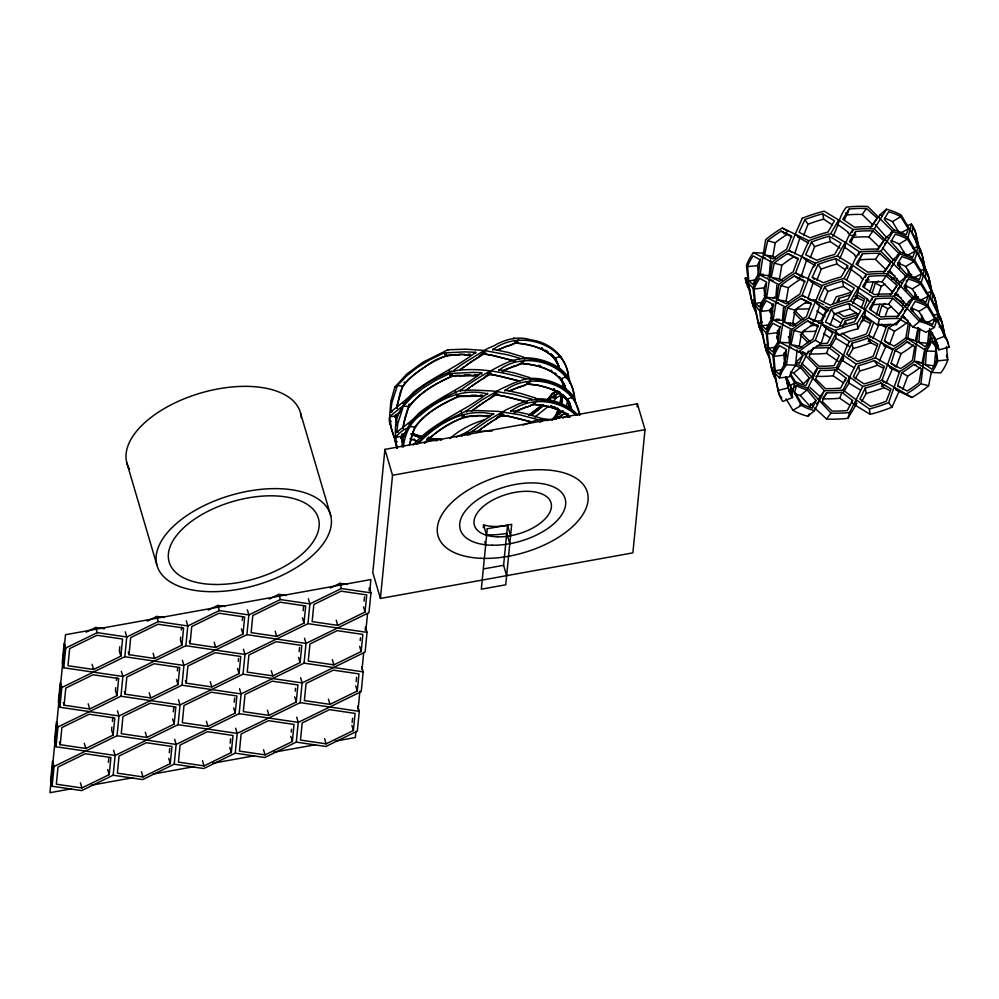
<?xml version="1.0" encoding="UTF-8"?>
<svg xmlns="http://www.w3.org/2000/svg" width="999" height="999" viewBox="0 0 999 999"><rect width="100%" height="100%" fill="white"/><g stroke="black" fill="none" stroke-linecap="round" stroke-linejoin="round"><path stroke-width="1.5" d="M847.614 268.456L847.651 265.647L835.876 258.691A88.274 45.592 -16.4 0 0 818.069 264.485L812.262 277.185L814.335 279.308M774.55 376.498A88.274 45.604 -16.4 0 1 771.615 367.982L768.231 350.649L766.27 333.029A88.274 45.604 -16.4 0 1 773.214 319.905L778.858 284.615A88.274 45.604 -16.4 0 1 795.491 272.927L808.466 278.983L802.122 295.367A88.274 45.604 -16.4 0 0 785.439 307.055L779.844 342.345A88.274 45.604 -16.4 0 0 772.851 355.482L774.874 373.351L778.246 390.422A88.274 45.604 -16.4 0 0 782.816 401.461L792.457 397.577L792.494 395.854M389.785 417.132C389.847 414.173 389.635 420.005 389.722 416.059M395.904 416.009C396.178 412.15 395.454 419.18 395.941 415.759M395.804 437.574C396.091 433.678 395.379 440.634 395.829 437.375M401.823 437.013L402.01 434.927L401.81 436.688A6.968 1.861 74.8 0 0 401.785 437.112L401.81 436.688A3.159 0.674 77.4 0 1 401.848 436.288L401.835 435.264M781.605 397.152L781.543 398.401A88.274 45.592 -16.4 0 1 777.871 389.697L774.7 375.412L772.502 371.466A88.274 45.592 -16.4 0 0 775.187 378.596M899.637 268.144L899.962 262.612M906.243 290.584L906.568 285.065M912.924 311.638L913.086 308.878M919.854 328.559L918.855 342.357L925.224 346.79A77.76 40.172 -16.4 0 0 930.206 337.387L929.607 330.519M926.46 350.999L925.461 364.797L931.83 369.23A77.76 40.172 -16.4 0 0 936.812 359.827L935.389 346.104L931.443 341.596A77.76 40.172 -16.4 0 1 926.46 350.999L935.751 351.336L934.265 365.771L925.461 364.797M767.869 277.397A77.772 40.172 -16.4 0 1 769.205 275.512L770.591 259.952M774.188 367.332L771.64 367.982L774.824 373.089L779.482 377.909L789.497 376.835A77.772 40.172 -16.4 0 1 795.616 365.272L797.015 349.725M392.157 411.813L390.646 412L391.883 402.747L397.377 385.626L406.006 376.486L416.883 367.807L429.645 359.89L443.856 352.984L464.323 351.885L475.661 352.31L475.724 353.134M398.176 432.255L396.665 432.442L397.902 423.189L403.384 406.069L412.2 396.765L423.339 387.937L435.664 380.332L449.875 373.426L473.813 372.377L481.668 372.752L481.78 374.188M898.213 265.884L898.426 263.049M904.819 288.324L905.032 285.489M911.425 310.764L911.637 307.929M918.456 327.547L914.285 361.301A77.772 40.172 -16.4 0 1 899.612 371.603L888.635 402.634A77.772 40.172 -16.4 0 1 869.355 408.928M930.294 329.97L931.193 338.424A77.772 40.172 -16.4 0 1 925.062 349.987L920.891 383.741A77.772 40.172 -16.4 0 1 906.218 394.056L882.042 380.194A77.772 40.172 -16.4 0 1 862.749 386.476L849.699 412.475L847.814 418.369A88.274 45.604 -16.4 0 1 826.548 419.031M758.516 274.151L760.014 259.715L753.159 255.919A88.274 45.592 -16.4 0 0 747.589 266.283L748.75 280.944L752.971 284.515A88.274 45.592 -16.4 0 1 758.516 274.151L763.174 274.325M786.313 377.46L791.433 389.011L791.245 394.63A77.76 40.172 -16.4 0 1 787.999 386.975L785.826 377.797M568.693 415.072L568.481 417.27M929.02 330.344L927.659 343.331L918.855 342.357M562.637 395.067L561.251 404.008M917.894 248.039L916.245 242.432M924.5 270.479L922.851 264.872M779.457 377.922A88.274 45.604 -16.4 0 1 786.425 364.797L792.07 329.495A88.274 45.604 -16.4 0 1 808.703 317.807L822.065 285.614L808.466 278.983L813.061 283.004L821.69 287.987M568.468 379.058C568.081 358.004 550.836 342.22 530.606 339.847C518.581 336.026 506.568 338.948 495.729 344.742C492.132 347.577 482.092 348.539 484.652 354.046M832.829 236.313C838.448 226.736 838.973 215.796 846.465 207.13A88.274 45.604 -16.4 0 1 867.694 206.468L893.031 231.668A88.274 45.604 -16.4 0 1 907.941 237.662L916.945 252.972L914.547 260.102L923.551 275.412L921.153 282.542L930.156 297.852L937.861 313.798A88.274 45.604 -16.4 0 1 942.444 324.837L944.342 333.466M839.435 258.753C845.054 249.188 845.579 238.237 853.071 229.57A88.274 45.604 -16.4 0 1 874.3 228.908L899.637 254.108A88.274 45.604 -16.4 0 1 914.547 260.102M846.69 279.832C851.585 270.567 852.671 260.327 859.677 252.01A88.274 45.604 -16.4 0 1 880.906 251.348M852.646 303.634C858.041 293.993 858.953 283.179 866.283 274.45A88.274 45.604 -16.4 0 1 887.512 273.788L900.586 285.976L894.13 296.228A88.274 45.604 -16.4 0 0 872.876 296.89L843.955 278.484A88.274 45.604 -16.4 0 0 822.052 285.614M52.123 786.238L54.058 766.495L52.535 761.313L50.599 781.056L52.123 786.238L81.668 790.596L113.162 775.212L142.707 779.57L174.201 764.185L203.759 768.543L235.252 753.159L264.797 757.517L296.291 742.12L325.836 746.478L357.33 731.093L359.278 711.35L357.754 706.168M56.006 746.753L57.954 727.01L56.431 721.827L54.483 741.57L56.006 746.753L115.11 755.469L178.097 724.687L237.188 733.403L300.175 702.634L359.278 711.35M59.89 707.255L61.838 687.512L60.315 682.329L58.367 702.085L59.89 707.255L118.993 715.971L181.98 685.202L241.084 693.918L304.071 663.149L363.161 671.865L361.226 691.608L298.239 722.377L239.136 713.661L176.149 744.442L117.045 735.726L54.058 766.495M63.774 667.769L65.722 648.026L64.198 642.844L62.25 662.587L63.774 667.769L122.877 676.485L185.864 645.716L244.967 654.432L307.954 623.651L367.045 632.367L365.11 652.11L302.123 682.891L243.019 674.175L180.032 704.944L120.941 696.228L57.954 727.01M60.215 744.692L61.888 727.584L89.186 714.248L114.798 718.031L113.112 735.139L85.814 748.476L60.215 744.692L59.441 742.107M64.098 705.207L65.784 688.099L93.069 674.762L118.681 678.533L116.995 695.654L89.698 708.978L64.098 705.207L63.337 702.622M108.404 762.324L108.816 758.041M111.863 727.11L111.588 729.957L113.112 735.139M112.425 721.403L112.85 717.132M115.747 687.612L115.472 690.471L116.995 695.654M116.458 680.494L116.733 677.634M119.78 646.703L119.356 650.973L120.879 656.156L93.594 669.492L67.982 665.721L69.668 648.601L96.953 635.277L122.565 639.048L120.879 656.156M109.216 774.625L110.901 757.517L85.302 753.745L58.004 767.082L56.319 784.19L81.93 787.961L109.216 774.625L107.692 769.455M113.162 775.212L115.11 755.469L113.586 750.286M117.045 735.726L118.993 715.971L117.47 710.801M120.941 696.228L122.877 676.485L121.354 671.303M61.838 687.512L124.825 656.743L126.761 637L125.237 631.818M125.137 694.18L126.823 677.072L154.108 663.736L179.72 667.507L178.034 684.615L150.749 697.951L125.137 694.18L124.376 691.583M129.021 654.682L130.707 637.574L158.004 624.238L183.604 628.021L181.918 645.129L154.633 658.466L129.021 654.682L128.259 652.097M169.306 752.722L169.718 748.438M173.327 711.8L173.751 707.529M177.36 670.891L177.635 668.031M180.682 637.1L180.394 639.947L181.918 645.129M181.381 629.969L181.668 627.122M170.267 763.598L171.953 746.49L146.341 742.719L119.043 756.043L117.37 773.164L142.969 776.935L170.267 763.598L168.744 758.416M174.151 724.113L175.836 707.005L150.225 703.221L122.939 716.558L121.254 733.666L146.853 737.449L174.151 724.113L172.627 718.93M174.201 764.185L176.149 744.442L174.625 739.26M178.097 724.687L180.032 704.944L178.509 699.775M181.98 685.202L183.916 665.459L182.392 660.277M185.864 645.716L187.812 625.961L186.289 620.791M186.176 683.154L187.862 666.033L215.16 652.709L240.759 656.48L239.086 673.588L211.788 686.925L186.176 683.154L185.414 680.556M190.072 643.656L191.746 626.548L219.043 613.211L244.655 616.995L242.969 634.103L215.672 647.439L190.072 643.656L189.31 641.071M230.207 743.119L230.619 738.835M234.228 702.197L234.653 697.926M238.262 661.288L238.536 658.428M242.282 620.367L242.57 617.519M231.306 752.572L232.992 735.464L207.38 731.68L180.095 745.017L178.409 762.125L204.021 765.908L231.306 752.572L229.782 747.389M235.19 713.086L236.875 695.966L211.264 692.195L183.978 705.531L182.293 722.639L207.904 726.41L235.19 713.086L233.666 707.904M235.252 753.159L237.188 733.403L235.664 728.234M239.136 713.661L241.084 693.918L239.548 688.736M243.019 674.175L244.967 654.432L243.444 649.25M124.825 656.743L183.916 665.459L246.903 634.677L248.851 614.934L247.327 609.765M291.246 732.092L291.521 729.233M295.267 691.171L295.554 688.323M299.163 651.685L299.575 647.402M303.184 610.764L303.609 606.493M292.345 741.545L294.031 724.437L268.431 720.654L241.134 733.99L239.448 751.098L265.06 754.882L292.345 741.545L290.821 736.363M296.241 702.047L297.914 684.939L272.315 681.168L245.017 694.505L243.331 711.613L268.943 715.384L296.241 702.047L294.717 696.877M300.125 662.562L301.81 645.454L276.199 641.67L248.901 655.007L247.228 672.115L272.827 675.898L300.125 662.562L298.601 657.379M304.008 623.076L305.694 605.956L280.082 602.185L252.797 615.521L251.111 632.629L276.723 636.4L304.008 623.076L302.485 617.894M296.291 742.12L298.239 722.377L296.703 717.207M300.175 702.634L302.123 682.891L300.599 677.709M304.058 663.149L306.006 643.393L304.483 638.224M307.954 623.651L309.89 603.908L308.366 598.726M352.147 722.489L352.572 718.206M356.181 681.568L356.593 677.285M360.202 640.646L360.477 637.799M364.086 601.161L364.51 596.89M353.396 730.519L355.07 713.411L329.47 709.627L302.173 722.964L300.487 740.072L326.099 743.843L353.396 730.519L351.873 725.336M357.28 691.021L358.966 673.913L333.354 670.142L306.069 683.466L304.383 700.586L329.982 704.357L357.28 691.021L355.756 685.851M361.163 651.535L362.849 634.427L337.237 630.644L309.952 643.98L308.266 661.088L333.878 664.872L361.163 651.535L359.64 646.353M365.047 612.05L366.733 594.929L341.134 591.158L313.836 604.495L312.15 621.603L337.762 625.374L365.047 612.05L363.524 606.868M365.222 630.232L365.522 627.197L367.045 632.367M369.118 590.734L369.418 587.699L370.941 592.882L368.993 612.624L306.006 643.406L246.903 634.677M355.956 731.318L355.344 737.512L335.402 741.121M358.092 709.64L359.915 691.058M362.05 669.38L363.723 652.347M366.021 629.108L367.545 613.623M369.83 590.397L370.891 579.557L65.497 634.727L49.95 792.694L71.441 788.81M384.915 449.388L372.789 572.577L380.407 598.463L632.879 552.859L645.004 429.657L637.387 403.771L384.915 449.388L392.532 475.274L380.407 598.463M389.71 415.721L390.809 401.448L394.855 387.063L406.705 374.138L422.902 362.212L447.952 349.775L465.821 349.175L482.917 350.349L484.353 350.524L483.941 353.946L488.811 354.72M483.304 527.647L483.566 524.925A39.935 20.629 -16.4 0 0 507.529 525.374L510.576 535.739M506.643 575.661L503.596 565.309L507.529 525.374M637.087 406.843L637.387 403.771M776.872 285.214L775.823 297.952L766.633 297.465A88.274 45.604 -16.4 0 0 759.64 310.589L761.625 328.209L765.034 345.542A88.274 45.604 -16.4 0 0 767.944 354.058M783.478 307.655L782.429 320.392L773.238 319.905L792.07 329.495M790.084 330.095L789.035 342.832L779.844 342.345L798.676 351.935L806.405 353.958A77.772 40.172 -16.4 0 1 821.066 343.656L826.273 327.884L821.665 323.863L808.728 317.807L810.639 318.943M838.086 225.662L838.648 219.955L824.138 211.164A88.274 45.604 -16.4 0 0 802.234 218.294M830.331 347.252L835.813 338.211L836.375 332.505M844.679 248.102L845.254 242.395L830.743 233.604A88.274 45.604 -16.4 0 0 808.84 240.734L782.304 228.034A88.274 45.604 -16.4 0 0 765.634 239.735L760.027 275.025A88.274 45.604 -16.4 0 0 753.034 288.149L755.057 306.031L758.441 323.089A88.274 45.604 -16.4 0 0 759.989 328.858M836.937 369.692C843.256 361.163 843.631 350.537 849.55 341.596A77.772 40.172 -16.4 0 0 868.818 335.314L893.006 349.163A77.772 40.172 -16.4 0 0 907.679 338.861L910.101 323.464M851.285 270.542L851.847 264.835L837.349 256.044A88.274 45.604 -16.4 0 0 815.446 263.174L788.91 250.474A88.274 45.604 -16.4 0 0 772.239 262.175L766.633 297.465L785.464 307.055M854.507 368.019L842.419 360.651L842.981 354.945L829.882 345.142L835.726 333.791M857.891 292.982L858.453 287.275L850.561 300.924A88.274 45.604 -16.4 0 0 828.658 308.054L825.224 306.343M847.814 418.369L855.631 405.532L856.193 399.837L843.094 390.022A77.772 40.172 -16.4 0 1 824.362 390.609L801.285 365.734A77.772 40.172 -16.4 0 1 795.329 363.873M396.953 408.004L397.415 404.533M567.732 414.048L567.32 417.132M403.009 428.059L404.745 418.506L407.742 409.115M567.769 413.661L567.382 416.745M402.16 446.99C402.073 430.519 413.211 418.057 425.911 409.203C436.663 400.836 449.338 395.442 461.426 389.573C469.867 383.229 478.758 377.51 487.924 372.29C501.398 365.372 515.696 355.806 531.368 359.365C551.098 361.151 572.077 373.201 573.751 394.905M562.549 395.941L562.1 399.5M561.675 393.993L559.752 404.145M908.016 274.563L908.528 270.242M914.447 298.451L915.134 292.682M921.053 320.891L921.74 315.122M906.63 225.974L911.438 224.038L907.941 237.662M562 394.48L560.839 399.413M896.303 282.792L896.902 278.584M902.909 305.232L903.496 301.024M403.309 447.09C404.882 434.677 409.765 422.515 420.454 415.234C438.848 398.738 463.836 387.487 487.749 394.018M397.327 405.119L400.025 393.494M397.44 404.345L402.447 386.863M403.459 424.787L408.466 407.305M775.386 257.954L772.864 256.431L775.224 242.832A77.76 40.172 -16.4 0 1 787.15 234.453L791.82 237.075M781.992 280.407L779.47 278.871L781.83 265.272A77.76 40.172 -16.4 0 1 793.755 256.893L798.426 259.515M788.598 302.847L786.076 301.311L788.436 287.712A77.76 40.172 -16.4 0 1 800.361 279.333L805.032 281.955M795.204 325.287L792.682 323.751L795.042 310.152A77.76 40.172 -16.4 0 1 806.967 301.773L811.638 304.395M801.81 347.727L799.287 346.191L801.648 332.592A77.76 40.172 -16.4 0 1 813.573 324.213L818.243 326.835M409.503 445.03L412.063 434.378M918.056 327.722L915.409 340.871L917.994 342.108M924.924 348.701L922.015 363.311L924.599 364.548M931.53 371.141L928.62 385.751A88.274 45.604 -16.4 0 1 911.962 397.465L899.025 391.396L894.417 387.375M409.602 444.455L414.473 427.747M567.882 399.975L566.233 407.105M845.366 380.906L845.891 378.009L835.289 369.88A77.76 40.172 -16.4 0 1 820.067 370.354L817.981 373.339M851.972 403.346L852.497 400.449L841.895 392.32L839.759 398.239A88.274 45.592 -16.4 0 1 822.477 398.776L826.673 392.782A77.76 40.172 -16.4 0 0 841.882 392.32M884.477 340.834L893.905 346.154A77.76 40.172 -16.4 0 0 905.831 337.774L908.203 324.176L900.474 319.543A77.76 40.172 -16.4 0 1 888.536 327.922L884.477 340.834L886.15 342.108M764.61 254.882L767.657 240.684A88.274 45.592 -16.4 0 1 781.193 231.169L791.545 235.976L786.575 249.4A88.274 45.592 -16.4 0 0 773.026 258.903L764.61 254.882L772.864 256.431M771.216 277.322L774.262 263.124A88.274 45.592 -16.4 0 1 787.799 253.609L798.151 258.416L793.169 271.84A88.274 45.592 -16.4 0 0 779.632 281.343L771.216 277.322L779.47 278.871M800.374 279.333L794.417 276.049L804.757 280.856L799.774 294.28A88.274 45.592 -16.4 0 0 786.238 303.796L777.821 299.762L780.868 285.564A88.274 45.592 -16.4 0 1 794.405 276.049M784.427 322.202L787.474 308.004A88.274 45.592 -16.4 0 1 801.011 298.489L811.363 303.296L806.38 316.72A88.274 45.592 -16.4 0 0 792.844 326.236L784.427 322.202L792.682 323.751M791.033 344.655L794.08 330.444A88.274 45.592 -16.4 0 1 807.617 320.929L817.969 325.736L812.986 339.161A88.274 45.592 -16.4 0 0 799.45 348.676L791.033 344.655L799.287 346.191M395.716 442.082L397.24 441.72M389.685 416.945L395.866 415.796L400.099 411.75M406.118 432.192L401.885 436.238L395.691 437.412L395.741 436.501M575.811 402.959C569.293 384.815 543.806 379.495 525.936 378.746C501.91 371.728 475.774 366.72 450.999 371.428M395.816 416.271A3.159 0.674 77.4 0 1 395.841 415.846L395.816 414.772M391.221 421.278L389.398 422.09L389.248 417.832M395.791 415.821L395.804 414.398M568.943 401.473L568.781 400.924M492.632 350.075C517.969 329.033 566.858 342.932 568.868 379.021M498.651 370.517C523.863 349.588 572.552 363.211 574.825 399.088M504.67 390.959C528.271 371.428 574.687 381.68 579.682 414.91M510.676 411.401C529.557 396.528 557.991 399.163 575.899 415.022M796.428 385.614L794.779 391.933L801.797 403.846A77.76 40.172 -16.4 0 0 812.474 408.141L816.033 400.474L807.117 389.897A77.76 40.172 -16.4 0 1 796.415 385.614L794.367 386.863M878.521 281.031A77.76 40.172 -16.4 0 1 875.324 283.042L872.327 292.757M885.126 303.484A77.76 40.172 -16.4 0 1 881.93 305.482L878.933 315.197M909.602 342.707L907.08 341.983A77.76 40.172 -16.4 0 1 895.141 350.362L891.083 363.274L896.128 367.083L901.098 353.646A88.274 45.592 -16.4 0 0 913.623 344.967M916.208 365.147L913.673 364.423A77.76 40.172 -16.4 0 1 901.747 372.802L897.676 385.726L900.211 387.624M559.54 410.414L558.279 414.123A86.164 44.505 -16.4 0 1 554.395 419.018L558.279 414.123L559.677 409.965M794.667 253.883L799.849 238.112L795.254 234.103L802.259 218.294M803.196 277.41L801.273 276.323L806.455 260.564L801.86 256.543L808.865 240.734M890.384 324.288A77.772 40.172 -16.4 0 1 886.4 326.723L875.436 357.754A77.772 40.172 -16.4 0 1 856.143 364.036L843.094 390.022M873.188 281.843L869.779 292.395M879.794 304.283L876.385 314.835M893.006 349.163L882.042 380.194L883.728 382.48M852.122 232.517L853.071 229.57L838.648 219.955L830.743 233.604M858.728 254.957L859.677 252.01L845.254 242.395L837.349 256.044M865.334 277.397L866.283 274.45L851.847 264.835L843.955 278.484M871.94 299.837L872.876 296.89L857.167 323.364L857.929 328.783A77.772 40.172 -16.4 0 0 838.648 335.065L823.888 326.523M900.736 318.669L896.315 324.65A77.772 40.172 -16.4 0 0 877.597 325.224L879.482 319.33A88.274 45.604 -16.4 0 1 900.723 318.669L912.849 298.988L900.586 285.976L906.243 276.548L880.918 251.348L893.031 231.668L886.388 237.312L885.314 239.648M400.087 393.294C403.584 380.169 416.62 372.889 426.948 365.509C439.585 355.482 455.257 353.321 470.854 355.232M412.125 434.178C419.368 414.635 441.083 404.632 458.828 396.453M569.642 383.042C570.641 381.081 568.743 376.323 566.021 377.972M908.353 228.908L906.118 234.865A88.274 45.592 -16.4 0 0 894.005 229.982L884.24 219.231L888.623 211.763A88.274 45.592 -16.4 0 1 900.748 216.633L908.353 228.908L900.599 232.967M914.959 251.361L912.724 257.305A88.274 45.592 -16.4 0 0 900.599 252.435L890.833 241.671L895.229 234.203A88.274 45.592 -16.4 0 1 907.354 239.073L914.959 251.361L907.204 255.407M928.171 296.241L925.936 302.185A88.274 45.592 -16.4 0 0 913.81 297.315L904.045 286.551L908.441 279.083A88.274 45.592 -16.4 0 1 920.566 283.953L928.171 296.241L920.416 300.299M920.404 319.755L910.651 308.991L915.047 301.523A88.274 45.592 -16.4 0 1 927.172 306.393L934.777 318.681L932.542 324.625A88.274 45.592 -16.4 0 0 920.416 319.755M558.266 409.128L555.906 415.359L551.685 420.167A86.126 44.48 -16.4 0 0 555.906 415.359L556.568 413.748M921.565 273.801L919.33 279.745A88.274 45.592 -16.4 0 0 907.204 274.875L897.439 264.111L901.835 256.643A88.274 45.592 -16.4 0 1 913.96 261.513L921.565 273.801L913.973 277.772M401.099 437.674L401.386 437.025M884.914 284.041A88.274 45.592 -16.4 0 1 881.28 286.326L878.021 295.317M891.508 306.493A88.274 45.592 -16.4 0 1 887.886 308.766L885.464 315.522M920.216 367.407A88.274 45.592 -16.4 0 1 907.704 376.086L902.734 389.523M907.017 322.527A88.274 45.592 -16.4 0 1 894.492 331.206L889.522 344.63M844.405 219.93L849.138 209.028A88.274 45.592 -16.4 0 1 866.42 208.479L877.197 218.182L871.79 226.723A88.274 45.592 -16.4 0 0 854.52 227.248L842.831 219.256L849.138 209.028M851.011 242.37L855.743 231.468A88.274 45.592 -16.4 0 1 873.026 230.919L883.79 240.622L878.396 249.163A88.274 45.592 -16.4 0 0 861.126 249.688L849.437 241.696L855.743 231.468M809.277 353.896A88.274 45.592 -16.4 0 0 826.548 353.359L828.683 347.427L839.285 355.569L834.053 365.659A77.76 40.172 -16.4 0 1 818.818 366.146L809.028 356.506L813.473 347.902A77.76 40.172 -16.4 0 0 828.671 347.44M857.617 264.81L862.349 253.908A88.274 45.592 -16.4 0 1 879.632 253.359L890.396 263.074L884.989 271.603A88.274 45.592 -16.4 0 0 867.731 272.128L856.043 264.136L862.349 253.908M815.883 376.336A88.274 45.592 -16.4 0 0 833.154 375.799L835.289 369.88M864.222 287.25L868.955 276.348A88.274 45.592 -16.4 0 1 886.225 275.799L897.002 285.514L891.595 294.043A88.274 45.592 -16.4 0 0 874.337 294.568L862.649 286.576L868.955 276.348M870.828 309.69L875.561 298.788A88.274 45.592 -16.4 0 1 892.831 298.251L903.608 307.954L898.201 316.483M395.03 417.382L395.367 416.583M401.049 437.824L401.074 437.15M758.453 275.961L757.554 265.384A77.76 40.172 -16.4 0 1 760.651 258.991M754.095 289.036L754.208 288.723A88.274 45.592 -16.4 0 1 759.752 278.359L766.62 282.155L765.122 296.591A88.274 45.592 -16.4 0 0 759.577 306.955L755.356 303.384L754.095 289.036L764.16 287.824M760.701 311.476L760.813 311.164A88.274 45.592 -16.4 0 1 766.358 300.799L773.226 304.595L771.727 319.031A88.274 45.592 -16.4 0 0 766.183 329.395L761.95 325.824L760.701 311.476L770.766 310.264A77.76 40.172 -16.4 0 1 773.863 303.883M767.307 333.916L767.419 333.604A88.274 45.592 -16.4 0 1 772.951 323.239L779.832 327.048L778.333 341.471A88.274 45.592 -16.4 0 0 772.776 351.835L768.556 348.264L767.307 333.916L777.372 332.704A77.76 40.172 -16.4 0 1 780.469 326.323M773.913 356.356L774.025 356.044A88.274 45.592 -16.4 0 1 779.557 345.679L786.425 349.488L784.939 363.923A88.274 45.592 -16.4 0 0 779.382 374.275L775.162 370.704L773.913 356.356L783.978 355.157A77.76 40.172 -16.4 0 1 785.951 350.736M867.532 298.888L863.698 309.091M873.663 322.615L868.83 335.302L870.516 337.587M798.651 351.935A88.274 45.604 -16.4 0 1 815.309 340.247L821.665 323.863L835.276 330.494L838.661 335.065M803.596 235.502L808.004 224.263A77.76 40.172 -16.4 0 1 823.676 219.156L832.242 224.912M830.019 325.274L834.427 314.036A77.76 40.172 -16.4 0 1 850.099 308.916L858.116 314.298M450.999 371.428C424.2 382.492 391.521 402.535 395.729 436.163M810.276 257.742L814.61 246.703L811.475 242.045A88.274 45.592 -16.4 0 1 829.257 236.239M816.882 280.182L821.215 269.156A77.76 40.172 -16.4 0 1 836.887 264.036L845.441 269.792M824.187 300.761L827.821 291.596A77.76 40.172 -16.4 0 1 843.493 286.476L851.51 291.858M902.559 315.322L912.811 327.073A77.772 40.172 -16.4 0 1 925.948 332.355L934.365 327.422L936.762 320.292L927.759 304.982L931.255 291.358L929.457 287.312M407.817 408.916C417.757 392.957 435.964 383.241 452.809 376.011M861.313 307.804L864.647 299.188L857.042 294.742M795.254 234.103L788.91 250.474L791.782 252.185M801.86 256.543L795.516 272.927L801.273 276.323M402.535 386.663L402.784 386.051L397.377 385.626M408.541 407.105L408.803 406.493A86.126 44.48 -16.4 0 1 452.16 376.099M414.56 427.547L414.822 426.935A86.139 44.493 -16.4 0 1 458.116 396.528L482.892 396.116M395.267 438.274L395.03 438.898L394.193 437.15M872.801 338.574L879.207 324.063L885.776 327.16M879.407 361.014L885.813 346.516L881.205 342.495M853.221 403.971L870.141 414.335A88.274 45.604 -16.4 0 0 892.007 407.205L899.025 391.396L895.678 389.785M878.708 217.208L879.782 214.872L886.425 209.228A88.274 45.604 -16.4 0 1 901.335 215.21L910.339 230.532M786.063 398.851L792.931 410.264A88.274 45.604 -16.4 0 0 807.829 416.271L814.497 410.614L824.375 390.609L818.281 399.225M891.92 262.1L892.994 259.752L899.637 254.108L887.524 273.788M898.526 284.54L899.6 282.193L906.243 276.548A88.274 45.604 -16.4 0 1 921.153 282.542M813.661 267.07L815.471 263.174M826.872 311.95L828.671 308.054M886.013 383.454L892.419 368.956L887.811 364.935L875.436 357.754M801.285 365.734L808.441 351.011M849.687 412.475A77.772 40.172 -16.4 0 1 830.968 413.062L807.891 388.174L817.769 368.169A77.772 40.172 -16.4 0 0 836.475 367.595L862.761 386.476M905.106 307.005L906.205 304.633L912.849 298.988A88.274 45.604 -16.4 0 1 927.759 304.982M811.475 242.045L805.656 254.745L816.845 260.277A88.274 45.592 -16.4 0 1 834.64 254.47L841.046 243.207L829.27 236.251L830.294 241.596L839.909 248.089M804.869 219.605L799.05 232.305L810.239 237.837A88.274 45.592 -16.4 0 1 828.034 232.03L834.44 220.767L822.664 213.811A88.274 45.592 -16.4 0 0 804.857 219.605L808.004 224.263M824.687 286.938L818.868 299.625L830.044 305.157A88.274 45.592 -16.4 0 1 847.851 299.363L854.257 288.099L842.482 281.131A88.274 45.592 -16.4 0 0 824.674 286.925L827.821 291.596M799.2 351.411L802.821 355.594L799.275 363.249A77.76 40.172 -16.4 0 1 796.353 362.35M831.293 309.378L825.474 322.065L836.65 327.61A88.274 45.592 -16.4 0 1 854.445 321.803L860.851 310.539L849.075 303.571A88.274 45.592 -16.4 0 0 831.28 309.365L834.427 314.036M794.842 365.534A77.76 40.172 -16.4 0 0 800.499 367.457L809.427 378.034L805.881 385.689A77.76 40.172 -16.4 0 1 795.179 381.406L790.446 373.501M836.812 302.51L838.81 298.339A77.76 40.172 -16.4 0 0 850.624 294.655M842.756 326.336L845.416 320.779A77.76 40.172 -16.4 0 0 857.229 317.108M852.01 343.219L846.69 354.233L857.379 361.451A77.76 40.172 -16.4 0 0 873.051 356.343L877.859 344.068L867.694 338.112A77.76 40.172 -16.4 0 1 852.01 343.219L853.034 348.564L848.551 356.493M858.616 365.659L853.296 376.673L863.985 383.891A77.76 40.172 -16.4 0 0 879.657 378.783L884.465 366.508L874.3 360.552A77.76 40.172 -16.4 0 1 858.616 365.659L859.639 371.004L855.156 378.933M865.221 388.099L859.902 399.113L870.591 406.331A77.76 40.172 -16.4 0 0 886.263 401.223L891.071 388.948L880.906 382.992A77.76 40.172 -16.4 0 1 865.221 388.099L866.245 393.444L861.762 401.373M833.054 303.471L836.338 296.703A77.772 40.172 -16.4 0 0 850.898 292.232M839.659 325.911L842.944 319.156A77.772 40.172 -16.4 0 0 857.504 314.673M857.929 328.783L864.497 315.422L865.059 309.715L850.561 300.924M797.989 307.38L795.816 311.626L803.646 319.355M804.595 329.82L802.422 334.066L810.251 341.795M870.416 227.285L877.197 218.182M877.022 249.725L883.79 240.622M883.615 272.165L890.396 263.074M890.221 294.605L897.002 285.514M896.827 317.045L903.608 307.954M845.891 378.009L840.659 388.099A77.76 40.172 -16.4 0 1 825.424 388.586L815.634 378.946L820.067 370.342M852.497 400.449L847.264 410.552A77.76 40.172 -16.4 0 1 832.03 411.026L822.227 401.386L826.673 392.782M896.315 324.65L898.363 320.679M836.488 367.582L842.981 354.945L856.155 364.036M563.099 385.227L563.811 383.154L562.512 386.026M568.031 407.055L569.817 403.109M847.651 265.647L841.233 276.923A88.274 45.592 -16.4 0 0 823.451 282.717L812.262 277.185M886.425 209.228L874.312 228.908M807.854 416.258L809.178 413.986M842.419 360.651L843.743 358.429M855.631 405.532L856.955 403.309M569.143 405.619L569.792 402.922M843.543 392.132L849.025 383.092L849.587 377.385L849.025 383.092L859.914 389.76M875.561 298.788L869.255 309.016L880.931 317.02A88.274 45.592 -16.4 0 1 898.213 316.483M810.863 378.072L817.769 368.169L802.072 351.898M847.015 214.935A77.76 40.172 -16.4 0 1 862.224 214.46L866.42 208.491M853.608 237.375A77.76 40.172 -16.4 0 1 868.83 236.913L873.026 230.931M811.375 350.899L813.473 347.902M879.632 253.371L875.436 259.353L885.251 268.981M814.647 372.115L816.745 369.131M866.82 282.255A77.76 40.172 -16.4 0 1 882.042 281.793L886.238 275.811M873.426 304.707A77.76 40.172 -16.4 0 1 888.648 304.233L892.844 298.251M441.009 439.972L441.845 439.697M513.261 338.761L513.911 337.862M519.28 359.203L519.917 358.304L508.191 354.945L484.353 350.524M525.299 379.645L525.936 378.746L512.899 383.404L500.387 389.21L482.392 399.687L465.996 411.101L443.344 422.09L428.221 432.517L416.221 444.13M531.318 400.087C546.515 398.663 565.259 403.559 576.885 415.06M537.337 420.529L537.974 419.63L547.952 420.479M390.447 415.921L400.974 407.367M556.493 391.133L552.26 393.681L546.952 400.149M830.981 413.049L826.573 419.018L814.572 407.879M396.453 436.363C399.637 432.792 403.658 428.946 408.279 428.009M556.206 396.066L554.445 398.226M513.736 343.668L515.734 343.057L518.593 339.485M523.089 358.092C538.236 356.443 563.473 365.322 568.931 379.395M519.755 364.111L521.753 363.499L524.612 359.927M529.108 378.534C544.243 376.885 569.492 385.764 574.949 399.837M509.19 391.034L527.772 383.941L530.619 380.369M535.127 398.976C549.7 397.652 567.37 403.896 577.996 415.097M536.638 400.811L533.791 404.383L531.793 404.995M541.146 419.418L541.858 418.519L552.859 419.967M390.746 411.888C397.39 406.531 407.03 399.575 413.636 392.07C433.166 376.91 456.118 367.57 475.661 352.31M396.665 432.442C404.17 426.098 412.3 420.991 418.706 413.324C438.311 397.565 461.863 388.336 481.668 372.752M413.186 445.03C433.391 421.765 463.861 412.075 487.687 393.194M559.777 392.095L550.686 397.652L548.763 399.95M561.588 394.767L556.231 398.002L552.822 401.885M557.692 417.582L555.894 419.093A86.126 44.48 -16.4 0 0 556.705 418.094L565.047 413.099M408.616 404.857L409.253 404.083M404.033 382.704L404.583 382.08M417.932 443.981C437.2 423.401 465.796 406.768 493.768 414.46M396.528 414.972L400.274 411.625M402.547 435.414L406.293 432.067M424.612 443.044C441.72 425.961 464.622 411.501 489.835 416.608M884.59 244.018L887.374 241.084M891.195 266.458L893.98 263.524M897.789 288.898L900.586 285.976M816.295 403.908L819.08 400.986M904.395 311.338L907.192 308.416L894.13 296.228M561.6 387.05L562.062 386.563L561.326 387.337M796.827 361.376L802.821 355.594M809.427 378.034L803.433 383.816L793.681 373.052A88.274 45.592 -16.4 0 1 790.371 372.028M816.033 400.474L810.039 406.268L800.286 395.492A88.274 45.592 -16.4 0 1 794.867 393.718M543.643 405.244L530.844 415.409M548.538 406.218L534.802 417.132M428.309 437.649L428.983 437.038M541.908 405.119L528.746 415.172M912.811 327.073L919.455 321.428A88.274 45.604 -16.4 0 1 934.365 327.422M890.571 232.792L893.993 229.995M897.177 255.232L900.599 252.435M904.919 276.735L907.204 274.875M793.681 373.052L800.511 367.457M906.155 280.944L908.441 279.083M908.116 301.973L913.798 297.315M800.286 395.492L807.117 389.897M456.443 437.038L467.12 432.03L493.706 413.636M476.623 432.23L480.207 429.545M465.047 391.009L468.169 388.661M459.478 370.229L463.948 366.92M471.503 411.113L474.188 409.103M460.364 369.543L472.827 360.826M466.383 389.985L469.967 387.362M472.402 410.427L483.091 402.872M478.421 430.869L481.993 428.246M469.068 387.999L477.085 382.43M475.087 408.441L476.873 407.155M481.106 428.883L489.11 423.314M465.734 365.646L468.406 363.786M471.753 386.076L474.425 384.228M477.772 406.518L480.444 404.67M483.778 426.96L486.451 425.112M568.019 414.922L564.672 417.058M469.293 363.174L474.575 359.69M475.312 383.616L478.846 381.268M481.331 404.058L484.852 401.71M487.35 424.5L490.871 422.152M556.905 390.859L552.26 393.681A86.164 44.505 -16.4 0 1 547.277 399.8M477.959 381.843L480.594 380.132M483.978 402.285L486.613 400.574M489.997 422.727L492.619 421.016M473.701 360.252L477.822 357.642M479.72 380.694L483.841 378.084M485.739 401.136L490.072 398.389M491.745 421.578L495.866 418.968M556.818 394.18L554.42 395.641M562.837 414.622L560.439 416.084M476.311 358.579L484.777 353.459M482.33 379.021L491.733 373.364L490.946 373.813M488.349 399.463L497.752 393.806M494.368 419.905L503.771 414.248L502.984 414.697M478.246 357.367L478.896 356.98M484.265 377.809L484.915 377.422M490.284 398.251L490.921 397.864M496.303 418.693L496.94 418.306M884.702 218.257A77.76 40.172 -16.4 0 1 892.482 221.641L900.748 216.633M891.295 240.697A77.76 40.172 -16.4 0 1 899.075 244.081L907.354 239.073M897.901 263.137A77.76 40.172 -16.4 0 1 905.681 266.521L913.96 261.513M904.507 285.577A77.76 40.172 -16.4 0 1 912.287 288.961L920.566 283.953M911.113 308.017A77.76 40.172 -16.4 0 1 918.893 311.413L927.172 306.393M799.724 405.094L801.797 403.846M764.123 295.592L766.221 294.368M770.729 318.044L772.826 316.808M783.928 362.924L786.038 361.688M790.534 385.364L794.742 382.892A77.772 40.172 -16.4 0 0 807.866 388.186M792.931 410.264L801.348 405.344A77.772 40.172 -16.4 0 0 814.472 410.626M490.796 373.901L487.787 374.076M496.815 394.343L493.806 394.518M502.822 414.785L499.825 414.96M563.936 417.495L562.912 418.082M485.714 352.922L483.953 353.946L481.768 353.634M484.228 350.549L462.662 363.911L453.971 370.217L454.57 371.091M558.279 414.123L562.924 411.301L558.279 414.123L559.665 414.185M556.106 398.077L550.686 397.652A86.126 44.48 -16.4 0 1 548.451 400.299M927.022 322.739L934.777 318.681M86.101 632.142L95.692 627.459L104.558 628.771M65.722 648.026L97.215 632.642L126.761 637L158.254 621.603L187.812 625.961L219.305 610.576L248.851 614.934L280.344 599.55L309.89 603.908L341.383 588.523L370.941 592.882M147.153 621.116L156.731 616.433L164.123 617.519M208.192 610.089L217.782 605.406L225.162 606.493M269.231 599.05L278.821 594.368L286.214 595.466M330.282 588.024L339.86 583.341L347.252 584.427M934.49 321.403L936.762 320.292L937.861 313.798L933.041 315.734M502.047 371.116L519.58 364.16M514.085 412L531.605 405.045M461.501 436.101L472.015 431.543L487.924 420.429L505.831 409.952L518.918 403.846L531.955 399.188L513.474 394.293L493.181 391.034L473.251 390.047L459.977 390.659L460.464 391.358M497.152 350.149L513.561 343.718M789.11 390.072L791.433 389.011M497.902 349.8L508.391 345.479M503.921 370.242L514.41 365.921M509.94 390.684L520.429 386.363M515.946 411.126L526.436 406.805M449.925 375.499L451.748 374.7M444.817 354.645L446.191 354.058M456.855 395.529L457.767 395.142M462.874 415.971L463.786 415.584M467.282 435.027L470.154 434.515M515.197 343.219L515.734 343.057A86.126 44.48 -16.4 0 1 554.532 358.653L560.227 356.206M564.01 374.525L565.434 373.926M518.843 364.398L521.753 363.499A86.126 44.48 -16.4 0 1 560.539 379.096L566.233 376.648M570.029 394.967L571.453 394.368M572.252 397.09L566.558 399.525L559.64 393.456L550.686 388.848L538.911 385.452L527.235 384.103M576.76 415.109L577.472 414.81M523.064 425.062L537.974 419.63L519.492 414.722L498.501 411.401L476.96 410.527L465.996 411.101L466.72 412.15M913.236 248.414L918.044 246.478A88.274 45.604 -16.4 0 1 922.626 257.505L924.212 264.698M921.041 270.367L924.649 268.918A88.274 45.604 -16.4 0 1 929.232 279.957L931.13 288.586M926.435 293.294L931.255 291.358A88.274 45.604 -16.4 0 1 935.838 302.397L938.748 316.833M929.569 328.534L934.839 340.122L944.467 336.238A88.274 45.604 -16.4 0 1 949.05 347.277L938.885 349.85L931.193 338.424L934.952 338.012M556.855 361.638L556.006 359.103M560.002 357.53L561.45 356.968M562.025 379.545L561.663 379.695A86.164 44.505 -16.4 0 0 559.465 376.923M572.04 398.414L573.488 397.852L574.962 400.761L579.882 414.997M512.824 343.956L515.009 343.269M524.862 384.84L527.047 384.153M530.881 405.282L533.066 404.595M533.241 404.545C546.153 405.07 559.89 408.529 569.892 417.182M539.71 422.077L541.87 421.466M913.923 236.738L916.458 236.064L918.88 246.553M920.529 259.178L923.064 258.504L925.886 271.116M927.134 281.618L929.669 280.944L932.779 294.955M933.74 304.058L936.275 303.384L939.16 316.221M939.072 326.848L942.881 325.824L945.766 338.673M746.777 283.978A88.274 45.604 -16.4 0 1 745.204 278.221L747.764 277.572M762.612 253.059L753.421 252.585A88.274 45.604 -16.4 0 0 746.428 265.709L748.451 283.591L751.835 300.649L754.37 300.012M762.249 322.128L758.441 323.089L761.563 328.122L766.27 333.029M767.582 344.892L765.034 345.542L768.231 350.649L772.876 355.469M778.246 390.422L788.411 387.849A77.772 40.172 -16.4 0 0 792.444 397.577M562.912 388.149L562.824 385.626L565.109 385.214M568.918 408.067L568.843 406.069L570.754 405.719M392.532 475.274L645.004 429.657M483.741 568.893L503.596 565.309M91.384 785.202L132.817 777.721M152.772 774.113L194.206 766.633M212.625 763.298L254.058 755.818M274.013 752.21L315.447 744.73M748.75 280.944L755.993 279.832M755.356 303.384L761.151 302.497M761.95 325.824L767.02 325.05M768.556 348.264L776.161 347.103M775.162 370.704L782.766 369.543M935.389 346.104L937.924 345.716M762.175 310.314L759.665 310.589L758.366 309.403L751.835 300.649M922.015 363.311L914.285 361.301L931.667 372.427A77.772 40.172 -16.4 0 0 937.799 360.864L947.814 359.777L946.44 346.566M747.489 266.596L757.454 265.659M402.859 386.051A86.126 44.48 -16.4 0 1 446.141 355.656L447.952 355.482M477.797 375.724L452.122 376.074L449.875 373.426M424.525 443.131A86.139 44.493 -16.4 0 1 439.011 430.769A86.126 44.48 -16.4 0 1 464.148 416.958L466.009 416.808M453.047 375.999L453.971 375.924M459.065 396.441L459.99 396.366M453.558 355.12L455.444 355.045M459.577 375.562L461.451 375.487M465.596 396.004L467.47 395.929M471.615 416.446L473.489 416.371M456.381 355.02L459.19 354.957M462.4 375.462L465.209 375.399M468.406 395.904L471.228 395.841M474.425 416.346L477.247 416.283M464.81 354.982L468.543 355.107M471.765 375.449L474.562 375.549M477.784 395.891L480.569 395.991M483.803 416.333L486.588 416.433M492.17 431.006L472.015 431.543L472.502 432.242M776.373 319.205L779.482 319.318M394.855 387.063L396.241 387.125M552.26 393.681L553.995 393.756M400.874 407.505L402.26 407.567M769.218 275.512L760.027 275.025L778.858 284.615M786.45 364.785L795.641 365.272M931.667 372.427L940.858 372.902A88.274 45.604 -16.4 0 0 947.814 359.79M402.585 403.346L403.933 403.446M555.906 415.359L557.255 415.472M403.384 406.069L408.803 406.493M556.705 418.094L559.078 418.281M408.603 423.788L409.952 423.888M409.403 426.511L414.822 426.935M515.297 341.683L517.894 341.92M515.734 343.057C532.879 344.318 554.47 350.262 559.64 368.993M521.316 362.125L523.051 362.275M521.753 363.499C539.185 364.697 561.013 371.004 565.921 390.147M533.354 403.009L535.089 403.159M527.772 382.605L529.932 382.804M436.988 440.584L427.035 439.223M753.421 252.585L762.225 257.292L765.072 257.705M768.83 279.732L773.101 280.357M775.436 302.173L778.283 302.585M788.648 347.053L791.495 347.477M490.659 374.488L489.96 374.388L490.297 370.966L489.96 374.388L494.83 375.162M496.678 394.93C494.368 394.355 497.727 387.063 495.979 394.83L500.849 395.604M502.697 415.372L501.998 415.272L502.335 411.85L501.998 415.272L505.057 415.746M485.027 354.108L487.012 354.42M491.046 374.55L493.031 374.862M497.065 394.992L499.05 395.304M503.084 415.434L506.868 416.046M499.3 395.342L503.171 396.016M487.4 354.483L491.146 355.132M493.419 374.925L499.238 375.974M505.444 415.809L509.19 416.458M428.409 438.174L441.321 439.523A86.164 44.505 -16.4 0 1 428.521 438.199L427.959 438.099M492.857 349.2L508.891 352.597L523.801 357.205M498.876 369.642L514.91 373.039L529.82 377.647M504.895 390.085L520.929 393.481L535.839 398.089M510.914 410.527L526.948 413.923L541.858 418.519M489.073 354.77L493.219 355.532M495.342 375.249L519.73 381.131M501.361 395.691L505.257 396.416M507.38 416.133L511.276 416.858M491.408 355.182L514.76 361.026M503.434 396.066L526.798 401.898M509.453 416.508L531.768 422.015M777.821 299.762L786.076 301.311M493.743 355.632L515.284 361.188M499.762 376.074L519.205 380.956M505.781 396.516L527.31 402.073M511.8 416.958L531.243 421.84M423.189 437.1L412.25 433.454M891.732 272.54L887.861 271.541L894.879 275.786M898.338 294.98L894.467 293.981L901.485 298.226M904.944 317.42L901.073 316.421L908.066 320.667M915.409 340.871L907.679 338.861L925.062 349.987M920.891 383.741L928.62 385.751M421.903 438.037L411.251 434.178M417.894 441.421L409.89 438.786M767.657 240.684L775.224 242.832M774.262 263.124L781.83 265.272M780.868 285.564L788.436 287.712M905.831 337.774L909.614 338.848M910.876 339.21L913.411 339.922M787.474 308.004L795.042 310.152M916.22 361.288L920.004 362.362M794.08 330.444L801.648 332.592M538.823 365.197L540.422 365.684M550.849 406.081L552.459 406.568M414.86 439.31L414.011 439.048M554.02 407.093L555.556 407.642M557.405 408.379L556.668 408.079A86.164 44.505 -16.4 0 1 558.091 408.666M898.988 372.053L889.722 367.657M892.382 349.6L883.578 345.442M817.369 303.434L815.072 301.423L802.122 295.367L804.994 297.065M772.252 262.175L762.225 257.292M541.82 348.164L542.494 348.489M553.858 389.048L554.532 389.373M856.056 295.554L857.617 297.889L863.261 300.699M862.661 317.994L864.222 320.329L869.854 323.152M867.694 338.112L870.828 342.769L876.46 345.592M874.3 360.552L877.434 365.209L883.066 368.032M889.672 390.472L884.04 387.649L880.906 382.992M404.97 435.377L404.258 435.002M405.007 436.551L402.11 434.915M781.206 231.169L787.162 234.453M875.324 283.042L881.28 286.326M787.811 253.609L793.768 256.893M881.93 305.482L887.886 308.766M888.536 327.922L894.492 331.206M801.023 298.489L806.98 301.773M895.141 350.362L901.098 353.646M807.629 320.929L813.586 324.213M901.747 372.802L907.704 376.086M881.742 324.101L886.4 326.723M810.763 300.387L807.879 298.763L813.061 283.004L811.063 281.855M899.612 371.603L887.811 364.935M403.221 434.44L402.535 434.053M891.083 363.274L900.511 368.594A77.76 40.172 -16.4 0 0 912.437 360.214L914.809 346.616L907.08 341.983M897.676 385.726L907.117 391.034A77.76 40.172 -16.4 0 0 919.043 382.667L921.415 369.056L913.673 364.423M797.464 236.763L808.491 243.107M816.658 303.733L828.908 310.776M806.468 260.552L815.097 265.547M550.799 370.154L551.735 370.704M562.837 411.039L563.773 411.588M862.362 316.421L871.253 321.628L866.458 333.903A77.76 40.172 -16.4 0 1 850.773 339.011L842.219 333.254M887.262 274.663L894.992 279.295M782.304 228.034L784.227 229.171M785.177 229.745L788.061 231.443M895.179 297.877L901.597 301.735M811.6 319.505L814.472 321.203L819.667 305.444L815.072 301.423M849.113 346.291L835.813 338.211M815.334 340.247L821.078 343.656M906.218 394.043L911.962 397.452M840.097 322.44L832.841 318.044M802.846 351.823L806.405 353.958M567.907 400.287L568.893 402.522M838.835 313.012L844.167 316.571A77.76 40.172 -16.4 0 0 855.993 312.899M842.944 319.156L834.165 313.174M825.024 316.471L816.832 310.914M830.456 338.124L823.438 333.354M838.223 361.351L826.56 353.346M843.668 383.004L833.154 375.799M850.261 405.444L839.759 398.239M547.215 351.211L548.064 351.798M559.24 392.095L560.102 392.682M849.55 341.596L838.573 334.053M879.482 319.33L865.059 309.715L864.497 315.422L877.597 325.224M561.888 379.845L561.188 379.033M856.193 399.837L869.367 408.916L870.141 414.335M887 342.732L888.673 344.006M555.182 373.039L556.231 373.876M847.926 232.942L851.185 235.464M854.532 255.382L856.705 257.068M861.138 277.822L863.311 279.508M867.731 300.262L869.904 301.948M818.643 305.032L826.073 310.689L820.841 320.779A77.76 40.172 -16.4 0 1 814.36 321.228M825.249 327.472L832.679 333.129L827.447 343.219A77.76 40.172 -16.4 0 1 819.692 343.718M567.482 414.135L568.256 414.76M808.466 278.983L810.763 280.994M821.665 323.863L823.975 325.874M550.961 354.071L551.91 354.932M813.361 374.138L801.36 362.999M819.967 396.578L810.102 387.525M563.236 395.167L563.948 395.816M753.059 288.149L748.351 283.229L745.229 278.209M793.531 323.276L795.716 325.287M862.237 214.473L872.04 224.101M868.83 236.913L878.645 246.541M882.042 281.793L891.857 291.421M888.648 304.233L898.463 313.861M552.147 355.157L553.009 356.031M564.173 396.041L564.847 396.703M391.108 425.974L390.422 425.174L394.118 436.975M397.078 446.366L396.341 445.479L396.953 448.126M801.535 320.342L793.631 312.25M808.129 342.782L800.236 334.69M907.192 308.416L919.455 321.428M810.389 403.633L812.462 405.769M788.248 336.813L790.221 338.936M553.209 356.231L555.007 358.366M565.234 397.115L565.996 397.964M875.199 224.5L886.388 237.312A77.772 40.172 -16.4 0 1 888.835 237.999M882.754 247.989L892.994 259.752A77.772 40.172 -16.4 0 1 895.441 260.439M889.36 270.429L899.6 282.193A77.772 40.172 -16.4 0 1 902.047 282.879M390.097 423.039C388.823 422.914 391.358 427.235 389.697 421.64M396.116 443.481L394.917 441.321L395.117 439.16M895.953 292.882L906.205 304.633A77.772 40.172 -16.4 0 1 908.653 305.319M443.856 352.984L446.103 355.632M449.075 370.704L449.637 371.366M455.094 391.146L455.931 392.132M455.894 393.868L458.129 396.516M461.101 411.588L461.663 412.25M461.913 414.31L464.148 416.958M467.12 432.03L467.682 432.692M566.171 398.176L566.87 399.038M888.635 402.634L892.02 407.192M447.952 349.775L448.439 350.474M818.081 264.485L821.215 269.156M762.961 335.289A88.274 45.592 -16.4 0 1 759.277 326.586L761.488 330.532L764.66 344.817A88.274 45.592 -16.4 0 0 767.357 351.948M892.482 221.641L898.925 232.542M912.287 288.973L917.619 297.864M918.893 311.413L925.349 322.315M899.088 244.093L905.419 254.795M905.681 266.533L912.025 277.235M784.989 353.059L786.425 355.419M554.532 358.641L555.344 359.99A94.418 73.951 -18.7 0 1 557.554 364.086M560.551 379.083L561.351 380.432M939.385 317.407L941.645 321.616A88.274 45.592 -16.4 0 0 937.924 312.637L931.967 299.55L932.542 294.418A88.274 45.592 -16.4 0 1 936.275 303.384M778.383 330.619L779.57 332.592M801.348 405.344L793.031 390.522L794.742 382.892L790.446 375.562M770.629 308.241L772.776 311.9M777.234 330.681L779.382 334.353M783.84 353.122L785.988 356.793M934.427 299.8L935.176 301.086M920.229 251.111L921.827 254.295A88.274 45.592 -16.4 0 0 918.106 245.317L912.149 232.23L912.724 227.085A88.274 45.592 -16.4 0 1 916.458 236.064M926.835 273.551L928.433 276.735A88.274 45.592 -16.4 0 0 924.712 267.757L918.755 254.67L919.33 249.525A88.274 45.592 -16.4 0 1 923.064 258.504M933.441 295.991L935.039 299.176A88.274 45.592 -16.4 0 0 931.318 290.197L925.361 277.11L925.936 271.978A88.274 45.592 -16.4 0 1 929.669 280.944M403.346 441.433L401.161 437.325L402.859 440.584M556.068 360.04L556.468 360.839M568.094 400.924L568.506 401.723M948.388 345.966L949.05 347.277M402.422 440.984L401.086 438.174M562.487 381.281L562.874 382.08M397.152 448.264L395.567 441.121M557.529 364.098L559.365 368.294M557.042 362.038L558.928 366.483M569.08 402.922L571.54 409.016M563.436 383.279L563.96 384.49L563.249 382.879M942.669 332.192L944.467 336.238M557.23 362.437L558.616 365.671M569.268 403.321L571.253 408.191M395.179 440.284L391.533 429.57L389.81 418.057M932.129 332.505L934.814 338.861M564.298 385.302L565.671 388.986M564.622 386.113L565.247 387.749A98.401 76.998 -26.1 0 1 565.746 389.41M571.815 410.227L566.558 399.525L567.37 400.861A94.418 73.951 -18.7 0 1 569.592 404.97L571.403 409.178A99.575 78.047 -24.1 0 1 571.915 410.601L572.065 410.939M509.79 543.718L506.743 533.366A54.645 28.222 -16.4 0 1 485.402 534.69M483.566 524.925L486.625 535.277M484.815 541.833L485.689 544.792M300.624 413.399L330.731 515.671A90.372 46.678 -16.4 0 1 209.965 591.67A90.372 46.678 -16.4 0 1 190.584 513.111A90.372 46.678 -16.4 0 1 330.731 515.671M339.86 583.341L341.383 588.523M361.638 666.683L363.161 671.865M336.238 620.204L337.762 625.374M332.355 659.69L333.878 664.872M328.459 699.175L329.982 704.357M324.575 738.673L326.099 743.843M278.821 594.368L280.344 599.55M275.187 631.231L276.723 636.4M271.303 670.716L272.827 675.898M267.42 710.214L268.943 715.384M241.446 628.92L242.969 634.103M263.536 749.7L265.06 754.882M237.55 668.418L239.086 673.588M217.782 605.406L219.305 610.576M214.148 642.257L215.672 647.439M210.265 681.743L211.788 686.925M206.381 721.241L207.904 726.41M126.686 462.362L156.793 564.635M202.485 760.726L204.021 765.908M176.511 679.445L178.034 684.615M156.731 616.433L158.254 621.603M153.109 653.284L154.633 658.466M149.226 692.769L150.749 697.951M145.33 732.267L146.853 737.449M141.446 771.752L142.969 776.935M95.692 627.459L97.215 632.642M92.07 664.31L93.594 669.492M88.174 703.808L89.698 708.978M84.291 743.293L85.814 748.476M80.407 782.779L81.93 787.961M788.411 387.849L786.013 376.81M935.339 339.71L938.098 346.765A77.76 40.172 -16.4 0 0 935.951 340.721M403.072 445.854L401.985 437.824M403.159 446.278L402.322 441.258M849.075 303.571L850.099 308.928M842.482 281.131L843.493 286.476M835.876 258.691L836.887 264.036M845.416 320.779L845.916 323.451M822.664 213.811L823.688 219.156M838.81 298.339L839.322 301.011M918.73 248.052L916.021 235.065A88.274 45.604 -16.4 0 0 911.438 224.038M934.402 337.063L937.799 360.864M573.913 395.779L574.437 399.063M944.592 334.915L945.104 337.824M924.525 266.146L925.037 269.043M396.303 420.816L397.14 425.836L395.966 417.382M783.79 362.837L784.178 365.646M562.437 381.019L562.649 383.117M396.178 442.37L395.866 438.948M776.698 336.176L777.022 338.986M784.739 364.585L783.878 355.419M778.271 343.281L777.272 332.979M771.665 320.841L770.666 310.539M764.934 297.265L764.06 288.099M769.68 309.515L769.954 312.325M568.656 403.446L568.394 401.049L568.781 405.132M562.574 382.28L562.887 387.312M568.681 403.658L568.881 406.855M562.662 383.216L562.824 385.626M946.565 355.294L946.715 357.692M568.793 405.232L568.843 406.069M401.81 434.128L401.885 436.238M568.881 406.955L568.906 407.754M129.62 469.318A90.372 46.678 -16.4 0 1 199.513 393.394A90.372 46.678 -16.4 0 1 301.298 417.719M402.085 441.333A98.814 75.712 -34.6 0 1 401.598 436.301M400.886 437.437A98.814 18.244 -3.7 0 1 401.311 436.263M395.704 437.799A3.571 0.774 77.1 0 1 395.729 437.362M396.066 420.891A98.814 75.712 -34.6 0 1 395.592 415.859M395.766 416.67A6.968 1.861 74.8 0 1 395.754 416.371M394.88 416.995A98.814 18.244 -3.7 0 1 395.292 415.821M389.685 417.357A3.571 0.774 77.1 0 1 389.71 416.92M541.058 405.869A86.164 44.505 -16.4 0 1 532.105 412.887A86.164 44.505 -16.4 0 1 528.808 415.122M414.073 434.215A86.164 44.505 -16.4 0 1 412.649 433.616M515.109 341.67A86.164 44.505 -16.4 0 1 516.958 341.82M423.389 437.162A86.164 44.505 -16.4 0 1 414.036 434.228M541.408 347.977A86.164 44.505 -16.4 0 1 542.732 348.626M545.267 350.012A86.164 44.505 -16.4 0 1 546.465 350.736M550.749 353.896A86.164 44.505 -16.4 0 1 554.944 358.316M543.831 405.07A86.126 44.48 -16.4 0 1 531.118 415.209M436.975 440.559A86.126 44.48 -16.4 0 1 426.91 439.16M421.828 437.987A86.126 44.48 -16.4 0 1 410.914 433.966M450.037 375.449A86.164 44.505 -16.4 0 1 451.973 374.6M521.116 362.113A86.164 44.505 -16.4 0 1 522.964 362.262M566.183 413.024A99.575 18.019 -11.9 0 1 564.285 414.435M561.176 416.046A94.418 19.318 -9.1 0 1 558.491 417.557M562.337 399.5A98.401 78.059 -20.6 0 1 561.7 403.109M560.164 392.582A99.575 18.019 -11.9 0 1 558.279 393.993M555.157 395.604A94.418 19.318 -9.1 0 1 552.484 397.115M558.503 408.941A94.418 72.39 -26.9 0 1 556.755 413.773M561.088 399.413A99.575 78.384 -22.4 0 1 560.027 404.158M462.062 416.333A86.164 44.505 -16.4 0 1 464.011 415.484M514.248 412.899A96.329 45.017 -41.6 0 1 515.721 412.2M526.098 407.467A96.691 36.701 -37.1 0 1 530.506 405.931M533.766 404.383A86.126 44.48 -16.4 0 1 569.555 416.92M520.079 387.025A96.691 36.701 -37.1 0 1 524.487 385.489M527.747 383.953A86.139 44.493 -16.4 0 1 566.52 399.525M502.21 372.015A96.329 45.017 -41.6 0 1 503.683 371.316M514.06 366.583A96.691 36.701 -37.1 0 1 518.469 365.047M561.401 380.407A94.418 73.951 -18.7 0 1 563.573 384.528L565.384 388.736A99.575 78.047 -24.1 0 1 565.896 390.159M508.054 346.141A96.691 36.701 -37.1 0 1 512.45 344.605M559.353 368.294A99.575 78.047 -24.1 0 1 559.877 369.717M497.14 417.27A98.839 29.87 -37.3 0 1 502.31 414.185M499.999 414.36A98.839 65.122 10.2 0 1 502.06 414.66M465.821 416.508A94.418 47.665 7.5 0 1 471.453 416.146M477.023 415.696A99.575 55.057 8.7 0 1 482.704 415.709M486.438 415.509A96.329 59.278 9.8 0 1 490.197 415.709M491.133 396.828A98.839 29.87 -37.3 0 1 496.303 393.743M493.981 393.918A98.839 65.122 10.2 0 1 496.041 394.218M459.802 396.066A94.418 47.665 7.5 0 1 465.434 395.704M471.016 395.254A99.575 55.057 8.7 0 1 476.685 395.267M480.419 395.067A96.329 59.278 9.8 0 1 482.305 395.154M485.114 376.386A98.839 29.87 -37.3 0 1 490.284 373.301M487.962 373.476A98.839 65.122 10.2 0 1 490.022 373.776M403.121 428.633A94.893 76.024 -17.6 0 1 403.521 425.562M453.783 375.624A94.418 47.665 7.5 0 1 459.415 375.262M464.997 374.812A99.575 55.057 8.7 0 1 470.679 374.825M474.413 374.625A96.329 59.278 9.8 0 1 478.171 374.825M479.095 355.944A98.839 29.87 -37.3 0 1 484.265 352.859M481.955 353.034A98.839 65.122 10.2 0 1 484.016 353.334M397.103 408.191A94.893 76.024 -17.6 0 1 397.502 405.119M447.764 355.182A94.418 47.665 7.5 0 1 453.409 354.82M458.978 354.37A99.575 55.057 8.7 0 1 464.66 354.383M468.394 354.183A96.329 59.278 9.8 0 1 470.279 354.27M533.141 402.997A86.164 44.505 -16.4 0 1 534.989 403.159M550.574 405.994A86.164 44.505 -16.4 0 1 555.207 407.517M527.122 382.555A86.164 44.505 -16.4 0 1 528.971 382.717M553.434 388.848A86.164 44.505 -16.4 0 1 554.77 389.498M557.305 390.884A86.164 44.505 -16.4 0 1 558.503 391.608M562.787 394.78A86.164 44.505 -16.4 0 1 566.982 399.188M770.291 258.479A217.794 172.889 -85.3 0 1 770.654 255.657M753.383 306.418A88.274 45.604 -16.4 0 1 751.797 300.662M910.314 273.963A77.772 40.172 -16.4 0 1 909.415 275.899M823.263 322.714A77.772 40.172 -16.4 0 1 818.443 323.139M852.384 235.327A77.772 40.172 -16.4 0 1 855.993 235.027M857.654 295.529A88.274 45.604 -16.4 0 1 854.982 296.553M749.787 289.26A88.274 45.604 -16.4 0 1 748.139 286.738M893.805 277.647A88.274 45.592 -16.4 0 1 891.695 279.283M857.617 297.889A88.274 45.592 -16.4 0 1 853.246 299.513M808.915 308.816A88.274 45.592 -16.4 0 1 796.066 309.003M773.85 305.731A88.274 45.592 -16.4 0 1 771.64 305.057M749.75 290.397A88.274 45.592 -16.4 0 1 746.078 281.706L748.288 285.639L751.448 299.937A88.274 45.592 -16.4 0 0 752.784 304.295M810.276 302.934A77.76 40.172 -16.4 0 1 805.194 303.084M903.708 251.523A77.772 40.172 -16.4 0 1 902.809 253.446M815.446 300.387A77.772 40.172 -16.4 0 1 811.837 300.699M784.065 233.878A77.772 40.172 -16.4 0 1 786.7 232.243M845.778 212.887A77.772 40.172 -16.4 0 1 848.188 212.675M879.782 214.872A77.772 40.172 -16.4 0 1 882.229 215.559M838.198 224.875A217.782 107.305 46.2 0 1 848.101 232.193M910.489 230.457A211.626 204.57 31.7 0 1 916.383 242.37M909.452 272.402A77.76 40.172 -16.4 0 1 908.303 274.75M870.866 340.409A88.274 45.604 -16.4 0 1 868.193 341.433M864.222 320.329A88.274 45.592 -16.4 0 1 861.313 321.428M815.521 331.256A88.274 45.592 -16.4 0 1 802.672 331.443M756.355 312.849A88.274 45.592 -16.4 0 1 752.672 304.146L754.882 308.092L758.054 322.377A88.274 45.592 -16.4 0 0 760.751 329.495M911.637 274.275A77.76 40.172 -16.4 0 1 910.688 276.611M818.169 325.299A77.76 40.172 -16.4 0 1 810.551 325.537M764.148 287.824A77.76 40.172 -16.4 0 1 766.146 283.416M814.61 246.703A77.76 40.172 -16.4 0 1 830.281 241.596M916.058 294.842A77.76 40.172 -16.4 0 1 914.909 297.19M773.238 298.689A77.76 40.172 -16.4 0 1 774.412 296.928M916.907 296.403A77.772 40.172 -16.4 0 1 916.021 298.339M829.869 345.154A77.772 40.172 -16.4 0 1 817.207 345.879M797.264 278.771A77.772 40.172 -16.4 0 1 799.899 277.123M844.804 247.315A217.782 107.305 46.2 0 1 854.707 254.633M917.094 252.897A211.626 204.57 31.7 0 1 922.989 264.81M917.469 248.239A211.626 63.087 -28.3 0 1 916.395 253.209M870.828 342.769A88.274 45.592 -16.4 0 1 853.034 348.564M918.243 296.715A77.76 40.172 -16.4 0 1 917.294 299.051M860.214 259.815A77.76 40.172 -16.4 0 1 875.436 259.353M807.941 278.496A211.626 106.356 -75 0 1 813.186 266.521M851.41 269.755A217.782 107.305 46.2 0 1 861.313 277.073M923.513 318.856A77.772 40.172 -16.4 0 1 922.626 320.779M865.596 280.22A77.772 40.172 -16.4 0 1 869.205 279.907M923.7 275.337A211.626 204.57 31.7 0 1 929.594 287.25M924.075 270.679A211.626 63.087 -28.3 0 1 923.001 275.649M922.664 317.282A77.76 40.172 -16.4 0 1 921.515 319.643M790.109 325.799A217.794 172.889 -85.3 0 1 790.471 322.977M884.078 385.289A88.274 45.604 -16.4 0 1 881.405 386.326M877.434 365.209A88.274 45.592 -16.4 0 1 859.639 371.016M769.567 357.729A88.274 45.592 -16.4 0 1 765.883 349.026L768.094 352.972L771.265 367.257A88.274 45.592 -16.4 0 0 773.963 374.388M813.536 299.862A211.626 36.089 32.2 0 1 823.813 304.795M810.476 323.651A77.772 40.172 -16.4 0 1 813.111 322.015M872.202 302.66A77.772 40.172 -16.4 0 1 874.612 302.447M858.004 292.207A217.782 107.305 46.2 0 1 867.919 299.513M835.264 330.494A88.274 45.604 -16.4 0 1 857.142 323.364M934.839 340.122A77.772 40.172 -16.4 0 1 938.885 349.85M884.04 387.649A88.274 45.592 -16.4 0 1 866.245 393.456M942.881 325.824A88.274 45.592 -16.4 0 0 939.147 316.845L938.573 321.99L944.517 335.09A88.274 45.592 -16.4 0 1 948.251 344.056M821.166 323.389A211.626 106.344 -75 0 1 826.398 311.413M863.973 318.231A217.782 27.11 -67.5 0 1 865.047 316.109M936.912 320.217A211.626 204.57 31.7 0 1 942.806 332.143M792.107 396.029A217.782 77.622 -28.8 0 1 792.544 390.734M792.869 390.597A217.782 212.013 44.7 0 1 787.374 379.096M450.174 438.511A54.645 28.222 -16.4 0 1 484.877 419.68M498.189 416.683A54.645 28.222 -16.4 0 1 507.842 415.684M395.604 443.044C396.316 447.639 396.103 441.745 395.604 442.944M487.262 528.746L481.318 589.198L505.744 584.79L511.7 524.325L487.262 528.746M793.031 390.522L789.622 392.182L793.031 390.522M214.673 584.477A77.76 40.16 -16.4 0 0 318.594 519.093A77.76 40.16 -16.4 0 0 198.014 516.883A77.76 40.16 -16.4 0 0 214.673 584.477M492.27 545.217A54.645 28.222 -16.4 0 0 565.297 499.263A54.645 28.222 -16.4 0 0 480.556 497.714A54.645 28.222 -16.4 0 0 492.27 545.217M497.777 536.825A39.935 20.629 -16.4 0 0 551.136 503.246A39.935 20.629 -16.4 0 0 489.21 502.122A39.935 20.629 -16.4 0 0 497.777 536.825M480.856 558.304A77.76 40.16 -16.4 0 0 587.862 494.58A77.76 40.16 -16.4 0 0 469.405 489.298A77.76 40.16 -16.4 0 0 480.856 558.304"/></g></svg>
